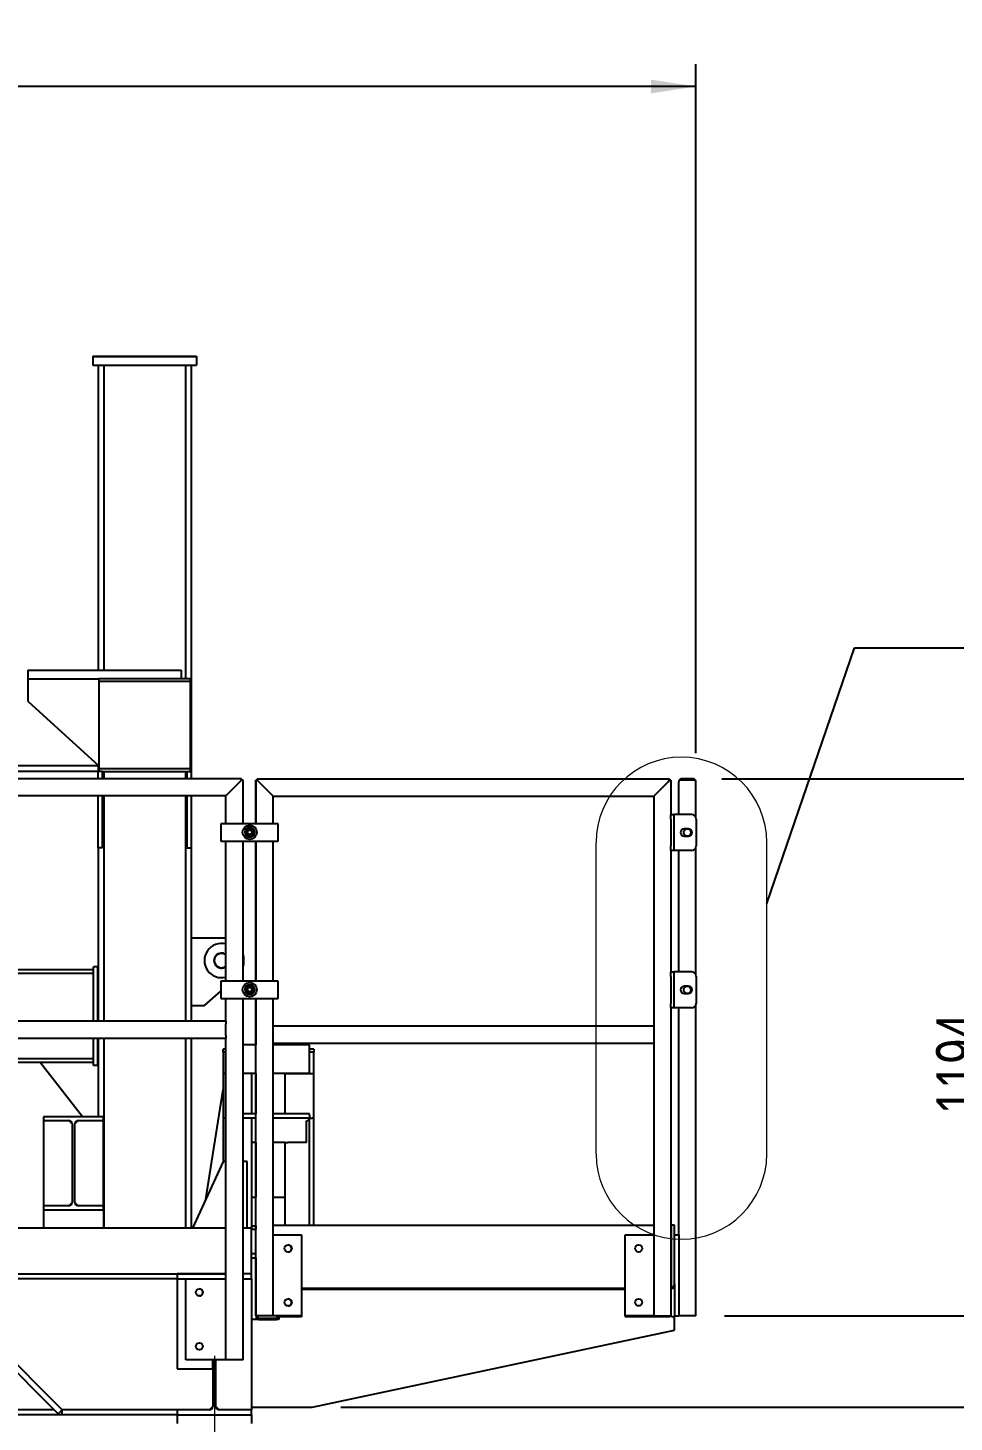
# Model space of a CAD drawing. Header units: millimetres. Extents: x 1293 to 41893, y 1011 to 26911.
# Drawn here: x 27334 to 29393, y 6389 to 9490 of the extents above; entities that cross this region are included whole.
import ezdxf

# ---------------------------------------------------------------- set-up
doc = ezdxf.new("R2010")
doc.units = ezdxf.units.MM
doc.header["$LTSCALE"] = 50
doc.linetypes.add('CENTERX2', pattern=[20.32, 12.7, -2.54, 2.54, -2.54])
for name, color, linetype in [('CAPA_1', 7, 'Continuous'), ('CLIP_BAR', 5, 'Continuous'), ('PASILLOS', 2, 'Continuous')]:
    doc.layers.add(name, color=color, linetype=linetype)
doc.styles.add('SLDTEXTSTYLE0', font='TXT', dxfattribs={"width": 0.75})
doc.dimstyles.new('SLDDIMSTYLE0', dxfattribs={"dimtxt": 100, "dimasz": 100, "dimexe": 0, "dimexo": 0.0625, "dimgap": 25, "dimtad": 2, "dimdec": 0, "dimrnd": 1e-09, "dimzin": 12, "dimdsep": 46, "dimtxsty": 'SLDTEXTSTYLE0', "dimsah": 1, "dimcen": 0.09, "dimadec": 0, "dimazin": 3, "dimtfac": 1, "dimtdec": 0, "dimtofl": 0, "dimtmove": 0, "dimatfit": 3, "dimfxl": 1, "dimfrac": 2, "dimtolj": 1, "dimtzin": 12, "dimarcsym": 0})
doc.dimstyles.new('SLDDIMSTYLE2', dxfattribs={"dimtxt": 0.18, "dimasz": 100, "dimexe": 0, "dimexo": 0.0625, "dimgap": 0, "dimtad": 0, "dimtih": 1, "dimtoh": 1, "dimdec": 0, "dimrnd": 1e-09, "dimzin": 0, "dimdsep": 46, "dimtxsty": 'Standard', "dimblk1": 'NONE', "dimblk2": 'NONE', "dimsah": 1, "dimcen": 0.09, "dimadec": 0, "dimazin": 0, "dimtfac": 100, "dimtdec": 0, "dimtofl": 0, "dimtmove": 0, "dimatfit": 3, "dimldrblk": 'NONE', "dimfxl": 1, "dimfrac": 2, "dimtolj": 1, "dimtzin": 0, "dimarcsym": 0})

# ---------------------------------------------------------------- blocks, each defined once
blk = doc.blocks.new('_D_3')
at = {"layer": 'CAPA_1', "transparency": 16777216}
for p, q in [((28876.2, 7819.5), (29532.1, 7819.5)), ((29482.1, 7819.5), (29482.1, 6625.5)), ((28882.3, 6625.5), (29532.1, 6625.5))]:
    blk.add_line(p, q, dxfattribs=at)
for points in [[(29482.1, 7819.5), (29466.8, 7719.5), (29497.5, 7719.5)], [(29482.1, 6625.5), (29497.5, 6725.5), (29466.8, 6725.5)]]:
    blk.add_solid(points, dxfattribs=at)
at = {"layer": 'CAPA_1', "transparency": 16777216, "insert": (29353.2, 7074.7), "char_height": 100, "attachment_point": 1, "rotation": 90, "style": 'SLDTEXTSTYLE0'}
blk.add_mtext('1194', dxfattribs=at)
blk = doc.blocks.new('_D_4')
at = {"layer": 'CAPA_1', "transparency": 16777216}
for p, q in [((24551.9, 7876.9), (24551.9, 9409.4)), ((28818.8, 7876.9), (28818.8, 9409.4)), ((28818.8, 9359.4), (24551.9, 9359.4))]:
    blk.add_line(p, q, dxfattribs=at)
for points in [[(24551.9, 9359.4), (24651.9, 9344), (24651.9, 9374.8)], [(28818.8, 9359.4), (28718.8, 9374.8), (28718.8, 9344)]]:
    blk.add_solid(points, dxfattribs=at)
at = {"layer": 'CAPA_1', "transparency": 16777216, "insert": (26537.6, 9488.3), "char_height": 100, "attachment_point": 1, "style": 'SLDTEXTSTYLE0'}
blk.add_mtext('4267', dxfattribs=at)
blk = doc.blocks.new('_D_5')
at = {"layer": 'CAPA_1', "transparency": 16777216}
for p, q in [((28029.7, 6422.4), (29532.1, 6422.4)), ((29482.1, 6422.4), (29482.1, 4254)), ((27894.7, 4254), (29532.1, 4254))]:
    blk.add_line(p, q, dxfattribs=at)
for points in [[(29482.1, 6422.4), (29466.8, 6322.4), (29497.5, 6322.4)], [(29482.1, 4254), (29497.5, 4354), (29466.8, 4354)]]:
    blk.add_solid(points, dxfattribs=at)
at = {"layer": 'CAPA_1', "transparency": 16777216, "insert": (29353.2, 5190.4), "char_height": 100, "attachment_point": 1, "rotation": 90, "style": 'SLDTEXTSTYLE0'}
blk.add_mtext('2168', dxfattribs=at)
blk = doc.blocks.new('_None')

msp = doc.modelspace()

# ---------------------------------------------------------------- linework, layer by layer
at = {"color": 7, "linetype": 'Continuous', "lineweight": 25}
for p, q in [((27478.3530188, 8759.3905175), (27478.3530188, 8758.8505175)), ((27478.3530188, 8759.3905175), (27708.3530188, 8759.3905175)), ((27478.3530188, 8758.8505175), (27478.3530188, 8739.8005175)), ((27478.3530188, 8758.8505175), (27708.3530188, 8758.8505175)), ((27708.3530188, 8759.3905175), (27708.3530188, 8758.8505175)), ((27708.3530188, 8758.8505175), (27708.3530188, 8739.8005175)), ((27478.3530188, 8739.8005175), (27708.3530188, 8739.8005175)), ((27490.2290188, 8739.8005175), (27490.2290188, 8061.5461405)), ((27502.8290188, 8739.8005175), (27502.8290188, 8061.5461405)), ((27683.8770188, 8739.8005175), (27683.8770188, 8042.4961405)), ((27696.4770188, 8739.8005175), (27696.4770188, 7836.2481405)), ((27333.8530185, 8061.5461405), (27333.8530185, 8042.4961405)), ((27333.8530185, 8061.5461405), (27674.8530188, 8061.5461405)), ((27674.8530188, 8061.5461405), (27674.8530188, 8042.4961405)), ((27333.8530185, 8042.4961405), (27491.4990188, 8042.4961405)), ((27333.8530185, 8042.4961405), (27333.8530185, 7992.4961405)), ((27491.4990188, 8042.4961405), (27491.4990188, 8036.1961405)), ((27695.2070188, 8042.4961405), (27491.4990188, 8042.4961405)), ((27491.4990188, 8036.1961405), (27491.4990188, 7842.5481405)), ((27695.2070188, 8036.1961405), (27491.4990188, 8036.1961405)), ((27695.2070188, 8036.1961405), (27695.2070188, 8042.4961405)), ((27695.2070188, 7842.5481405), (27695.2070188, 8036.1961405)), ((27333.8530185, 7992.4961405), (27491.4990188, 7848.8481405)), ((27490.2290188, 7848.8525175), (25880.4770188, 7848.8525175)), ((27490.2290188, 7850.0053723), (27490.2290188, 7836.2481405)), ((27490.2290188, 7836.2525175), (25880.4770188, 7836.2525175)), ((27499.7540188, 7836.2481405), (27490.2290188, 7836.2481405)), ((27490.2290188, 7819.8445175), (27490.2290188, 7836.2481405)), ((27491.4990188, 7842.5481405), (27491.4990188, 7836.2481405)), ((27491.4990188, 7842.5481405), (27695.2070188, 7842.5481405)), ((27499.7540188, 7836.2481405), (27686.9520188, 7836.2481405)), ((27499.7540188, 7819.8445175), (27499.7540188, 7836.2481405)), ((27502.8290188, 7836.2481405), (27502.8290188, 7819.8445175)), ((27683.8770188, 7836.2481405), (27683.8770188, 7819.8445175)), ((27686.9520188, 7836.2481405), (27686.9520188, 7819.8445175)), ((27686.9520188, 7836.2481405), (27696.4770188, 7836.2481405)), ((27695.2070188, 7836.2481405), (27695.2070188, 7842.5481405)), ((27696.4770188, 7836.2481405), (27696.4770188, 7819.8445175)), ((27490.2290188, 7666.2481405), (27490.2290188, 7781.7445175)), ((27499.7540188, 7666.2481405), (27499.7540188, 7781.7445175)), ((27502.8290188, 7781.7445175), (27502.8290188, 7280.8445175)), ((27683.8770188, 7781.7445175), (27683.8770188, 7280.8445175)), ((27686.9520188, 7781.7445175), (27686.9520188, 7666.2481405)), ((27696.4770188, 7781.7445175), (27696.4770188, 7666.2481405)), ((27490.2290188, 7666.2481405), (27490.2290188, 7280.8445175)), ((27499.7540188, 7666.2481405), (27490.2290188, 7666.2481405)), ((27686.9520188, 7666.2481405), (27696.4770188, 7666.2481405)), ((27696.4770188, 7666.2481405), (27696.4770188, 7280.8445175)), ((27764.1970188, 7465.7205175), (27696.4770188, 7465.7205175)), ((27747.5220578, 7415.6844571), (27748.3220597, 7415.6844571)), ((27747.522245, 7415.6336589), (27748.3222564, 7415.6336589)), ((27748.9027435, 7419.9750175), (27748.0739032, 7419.9750175)), ((27748.0873933, 7411.4152193), (27748.9169653, 7411.4152193)), ((27479.8280188, 7395.4485175), (25890.8780188, 7395.4485175)), ((27479.8280188, 7387.0665175), (25890.8780188, 7387.0665175)), ((27489.3530188, 7402.0705175), (27479.8280188, 7402.0705175)), ((27479.8280188, 7280.8445175), (27479.8280188, 7402.0705175)), ((27489.3530188, 7280.8445175), (27489.3530188, 7402.0705175)), ((27726.4770188, 7315.7205175), (27762.9485188, 7347.9200867)), ((27696.4770188, 7315.7205175), (27726.4770188, 7315.7205175)), ((27479.8280188, 7182.0705175), (27479.8280188, 7242.7445175)), ((27489.3530188, 7182.0705175), (27489.3530188, 7242.7445175)), ((27490.2290188, 7242.7445175), (27490.2290188, 7068.4505175)), ((27502.8290188, 7242.7445175), (27502.8290188, 6820.5705175)), ((27683.8770188, 7242.7445175), (27683.8770188, 6820.5705175)), ((27696.4770188, 7242.7445175), (27696.4770188, 6820.5705175)), ((27840.8420188, 7227.9705175), (27812.0550188, 7227.9705175)), ((27959.6320188, 7227.9705175), (27878.9420188, 7227.9705175)), ((27959.6320188, 7164.4705175), (27959.6320188, 7227.9705175)), ((27479.8280188, 7197.0745175), (25890.8780188, 7197.0745175)), ((27773.9550188, 7218.4455175), (27767.6570188, 7218.4455175)), ((27767.6570188, 7212.0955175), (27767.6570188, 7218.4455175)), ((27773.9550188, 7212.0955175), (27767.6570188, 7212.0955175)), ((27767.6570188, 7212.0955175), (27767.6570188, 7164.4705175)), ((27969.1570188, 7218.4455175), (27959.6320188, 7218.4455175)), ((27969.1570188, 7212.0955175), (27959.6320188, 7212.0955175)), ((27969.1570188, 7218.4455175), (27969.1570188, 7212.0955175)), ((27969.1570188, 7164.4705175), (27969.1570188, 7212.0955175)), ((27479.8280188, 7188.6925175), (25890.8780188, 7188.6925175)), ((27455.1100917, 7068.4505175), (27361.1667454, 7188.6925175)), ((27489.3530188, 7182.0705175), (27479.8280188, 7182.0705175)), ((27490.2290188, 7188.5260961), (27489.3530188, 7189.6473249)), ((27767.6570188, 7164.4705175), (27767.6570188, 7065.4455175)), ((27770.8320188, 7164.4705175), (27767.6570188, 7164.4705175)), ((27770.8320188, 7164.4705175), (27773.9550188, 7164.4705175)), ((27840.8420188, 7164.4705175), (27812.0550188, 7164.4705175)), ((27831.1570188, 7164.4705175), (27831.1570188, 7074.9705175)), ((27959.6320188, 7164.4705175), (27878.9420188, 7164.4705175)), ((27905.6570188, 7074.9705175), (27905.6570188, 7164.4705175)), ((27905.6570188, 7164.4705175), (27969.1570188, 7164.4705175)), ((27969.1570188, 7065.4455175), (27969.1570188, 7164.4705175)), ((27729.4333589, 6885.4215342), (27767.6570188, 7128.9705175)), ((27840.8420188, 7074.9705175), (27812.0550188, 7074.9705175)), ((27959.6320188, 7074.9705175), (27878.9420188, 7074.9705175)), ((27959.6320188, 7071.7955175), (27959.6320188, 7074.9705175)), ((27959.6320188, 7071.7955175), (27959.6320188, 7065.4455175)), ((27368.6780188, 7068.4505175), (27368.6780188, 7060.0685175)), ((27502.0280188, 7068.4505175), (27368.6780188, 7068.4505175)), ((27368.6780188, 7060.0685175), (27424.8120188, 7060.0685175)), ((27368.6780188, 7060.0685175), (27368.6780188, 6870.0765175)), ((27432.4320188, 7052.4485175), (27424.8120188, 7060.0685175)), ((27432.4320188, 7052.4485175), (27432.4320188, 6877.6965175)), ((27445.8940188, 7060.0685175), (27438.2740188, 7052.4485175)), ((27438.2740188, 6877.6965175), (27438.2740188, 7052.4485175)), ((27445.8940188, 7060.0685175), (27502.0280188, 7060.0685175)), ((27502.0280188, 7060.0685175), (27502.0280188, 7068.4505175)), ((27502.0280188, 6870.0765175), (27502.0280188, 7060.0685175)), ((27767.6570188, 7065.4455175), (27767.6570188, 6968.9705175)), ((27773.9550188, 7065.4455175), (27767.6570188, 7065.4455175)), ((27831.1570188, 7065.4455175), (27812.0550188, 7065.4455175)), ((27831.1570188, 7065.4455175), (27831.1570188, 6820.5705175)), ((27840.8420188, 7065.4455175), (27831.1570188, 7065.4455175)), ((27959.6320188, 7065.4455175), (27878.9420188, 7065.4455175)), ((27953.2820188, 7011.4705175), (27953.2820188, 7059.0955175)), ((27959.6320188, 6826.9445175), (27959.6320188, 7065.4455175)), ((27959.6320188, 7065.4455175), (27965.9820188, 7065.4455175)), ((27969.1570188, 7065.4455175), (27965.9820188, 7065.4455175)), ((27969.1570188, 6826.9445175), (27969.1570188, 7065.4455175)), ((27840.8420188, 7011.4705175), (27831.1570188, 7011.4705175)), ((27905.6570188, 7011.4705175), (27878.9420188, 7011.4705175)), ((27905.6570188, 6826.9445175), (27905.6570188, 7011.4705175)), ((27905.6570188, 7011.4705175), (27912.0070188, 7011.4705175)), ((27953.2820188, 7011.4705175), (27912.0070188, 7011.4705175)), ((27767.6570188, 6968.9705175), (27699.7640188, 6820.5705175)), ((27773.9550188, 6968.9705175), (27767.6570188, 6968.9705175)), ((27821.1570188, 6968.9705175), (27812.0550188, 6968.9705175)), ((27821.1570188, 6820.5705175), (27821.1570188, 6968.9705175)), ((27831.1570188, 6889.4705175), (27840.8420188, 6889.4705175)), ((27878.9420188, 6889.4705175), (27905.6570188, 6889.4705175)), ((27368.6780188, 6870.0765175), (27368.6780188, 6861.6945175)), ((27424.8120188, 6870.0765175), (27368.6780188, 6870.0765175)), ((27368.6780188, 6861.6945175), (27502.0280188, 6861.6945175)), ((27368.6780188, 6861.6945175), (27368.6780188, 6820.5705175)), ((27424.8120188, 6870.0765175), (27432.4320188, 6877.6965175)), ((27438.2740188, 6877.6965175), (27445.8940188, 6870.0765175)), ((27502.0280188, 6870.0765175), (27445.8940188, 6870.0765175)), ((27502.0280188, 6861.6945175), (27502.0280188, 6870.0765175)), ((27502.0280188, 6861.6945175), (27502.0280188, 6820.5705175)), ((27831.1570188, 6825.9705175), (27840.8420188, 6825.9705175)), ((27773.9550188, 6820.5705175), (25596.7550188, 6820.5705175)), ((27831.1570188, 6820.5705175), (27812.0550188, 6820.5705175)), ((27831.1570188, 6718.9705175), (27831.1570188, 6820.5705175)), ((27831.1570188, 6818.4705175), (27840.8420188, 6818.4705175)), ((27831.1570188, 6764.4955175), (27840.8420188, 6764.4955175)), ((27831.1570188, 6754.9705175), (27840.8420188, 6754.9705175)), ((25596.7550188, 6718.9705175), (27773.9550188, 6718.9705175)), ((27665.5490188, 6707.7945175), (25705.1570188, 6707.7945175)), ((27665.5490188, 6718.9705175), (27665.5490188, 6707.7945175)), ((27773.9550188, 6718.9705175), (27665.5490188, 6718.9705175)), ((27665.5490188, 6707.7945175), (27685.0550188, 6707.7945175)), ((27665.5490188, 6707.7945175), (27665.5490188, 6507.7945175)), ((27831.1570188, 6718.9705175), (27812.0550188, 6718.9705175)), ((27812.0550188, 6707.7945175), (27831.1570188, 6707.7945175)), ((27831.1570188, 6707.7945175), (27831.1570188, 6718.9705175)), ((27831.1570188, 6707.7945175), (27831.1570188, 6416.7105175)), ((27246.7914033, 6562.3116207), (27401.3727626, 6407.7302614)), ((27255.7716595, 6571.2918768), (27410.3530188, 6416.7105175)), ((27745.0510188, 6527.7945175), (27745.0510188, 6424.3305175)), ((27745.0510188, 6507.7945175), (27745.0510188, 6527.7945175)), ((27751.6550188, 6424.3305175), (27751.6550188, 6527.7945175)), ((27665.5490188, 6507.7945175), (27745.0510188, 6507.7945175)), ((27737.4310188, 6416.7105175), (27745.0510188, 6424.3305175)), ((27759.2750188, 6416.7105175), (27751.6550188, 6424.3305175)), ((27410.3530188, 6405.5345175), (25960.3530188, 6405.5345175)), ((27392.3925065, 6416.7105175), (25978.313531, 6416.7105175)), ((27401.3727626, 6407.7302614), (27410.3530188, 6416.7105175)), ((27410.3530188, 6405.5345175), (27410.3530188, 6416.7105175)), ((27665.5490188, 6416.7105175), (27410.3530188, 6416.7105175)), ((27665.5490188, 6405.5345175), (27410.3530188, 6405.5345175)), ((27665.5490188, 6416.7105175), (27665.5490188, 6405.5345175)), ((27737.4310188, 6416.7105175), (27665.5490188, 6416.7105175)), ((27665.5490188, 6405.5345175), (27831.1570188, 6405.5345175)), ((27665.5490188, 6405.5345175), (27665.5490188, 6386.4845175)), ((27831.1570188, 6416.7105175), (27759.2750188, 6416.7105175)), ((27831.1570188, 6405.5345175), (27831.1570188, 6416.7105175)), ((27831.1570188, 6405.5345175), (27831.1570188, 6386.4845175))]:
    msp.add_line(p, q, dxfattribs=at)
at = {"color": 7, "linetype": 'Continuous', "lineweight": 18}
for p, q in [((28596.9702243, 6985.6623709), (28596.9702243, 7678.1071937)), ((28976.5858132, 6985.6623709), (28976.5858132, 7678.1071937))]:
    msp.add_line(p, q, dxfattribs=at)
at = {"color": 7, "linetype": 'Continuous', "lineweight": 25, "flags": 128}
msp.add_lwpolyline([(27722.9828214, 6557.4938308), (27722.9885188, 6557.7945175), (27722.8858897, 6559.0668003)], dxfattribs=at)
at = {"color": 7, "linetype": 'Continuous', "lineweight": 18}
for centre, start, end in [((28786.7780188, 7678.1071937), 0, 180), ((28786.7780188, 6985.6623709), 180, 0)]:
    msp.add_arc(centre, 189.8077945, start, end, dxfattribs=at)
at = {"color": 7, "linetype": 'Continuous', "lineweight": 25}
for centre, radius, start, end in [((27764.1970188, 7415.7205175), 38.1, 75.1603070404, 284.8396929596), ((27764.1970188, 7415.7205175), 50, 78.745929504, 90), ((27764.1970188, 7415.7205175), 16.675, 54.1837694901, 305.8162305099), ((27764.1970188, 7415.7205175), 15.875, 52.0715337059, 307.9284662941), ((27764.1970188, 7415.7205175), 50, 343.1684110893, 16.8315889107), ((27424.8120188, 7052.4485175), 7.62, 0, 90), ((27445.8940188, 7052.4485175), 7.62, 90, 180), ((27953.2820188, 7065.4455175), 6.35, 270, 0), ((27424.8120188, 6877.6965175), 7.62, 270, 0), ((27445.8940188, 6877.6965175), 7.62, 180, 270), ((27715.0510188, 6677.7945175), 7.9375, 0, 89.9669031483), ((27715.0510188, 6677.7945175), 7.9375, 270.0378021111, 0), ((27737.4310188, 6424.3305175), 7.62, 270, 0), ((27759.2750188, 6424.3305175), 7.62, 180, 270)]:
    msp.add_arc(centre, radius, start, end, dxfattribs=at)
at = {"layer": 'CAPA_1', "linetype": 'CENTERX2', "lineweight": 18}
msp.add_line((27748.3530188, 6536.4845175), (27748.3530188, 4436.4845175), dxfattribs=at)
at = {"layer": 'CLIP_BAR', "linetype": 'Continuous', "lineweight": 25}
for p, q in [((28763.2320188, 7740.4945175), (28769.5820188, 7740.4945175)), ((28763.2320188, 7730.4945175), (28763.2320188, 7740.0005779)), ((28763.2320188, 7730.4945175), (28763.2320188, 7670.4945175)), ((28769.5820188, 7740.4945175), (28769.5820188, 7730.4945175)), ((28775.9320188, 7740.4945175), (28769.5820188, 7740.4945175)), ((28769.5820188, 7730.4945175), (28769.5820188, 7670.4945175)), ((28809.5820188, 7740.4945175), (28775.9320188, 7740.4945175)), ((28819.5820188, 7730.4945175), (28819.5820188, 7670.4945175)), ((27889.9485188, 7719.5445175), (27762.9485188, 7719.5445175)), ((27762.9485188, 7719.5445175), (27762.9485188, 7681.4445175)), ((27822.0915088, 7705.0770687), (27822.3024686, 7705.229413)), ((27826.9882688, 7691.5092675), (27826.9882688, 7690.7790175)), ((27826.9882688, 7690.7790175), (27826.9882688, 7689.9852675)), ((27827.0632711, 7691.5092675), (27827.0690188, 7690.7793354)), ((27827.0752688, 7689.98561), (27827.0690188, 7690.7793354)), ((27889.9485188, 7681.4445175), (27889.9485188, 7719.5445175)), ((28802.7570188, 7708.4320175), (28792.7570188, 7708.4320175)), ((28792.7570188, 7692.5570175), (28802.7570188, 7692.5570175)), ((27762.9485188, 7681.4445175), (27889.9485188, 7681.4445175)), ((28763.2320188, 7660.9884571), (28763.2320188, 7670.4945175)), ((28769.5820188, 7660.4945175), (28763.2320188, 7660.4945175)), ((28769.5820188, 7670.4945175), (28769.5820188, 7660.4945175)), ((28775.9320188, 7660.4945175), (28769.5820188, 7660.4945175)), ((28809.5820188, 7660.4945175), (28775.9320188, 7660.4945175)), ((28763.2320188, 7390.4945175), (28769.5820188, 7390.4945175)), ((28763.2320188, 7380.4945175), (28763.2320188, 7390.0005779)), ((28763.2320188, 7380.4945175), (28763.2320188, 7320.4945175)), ((28769.5820188, 7390.4945175), (28769.5820188, 7380.4945175)), ((28775.9320188, 7390.4945175), (28769.5820188, 7390.4945175)), ((28769.5820188, 7380.4945175), (28769.5820188, 7320.4945175)), ((28809.5820188, 7390.4945175), (28775.9320188, 7390.4945175)), ((28819.5820188, 7380.4945175), (28819.5820188, 7320.4945175)), ((27889.9485188, 7369.5445175), (27762.9485188, 7369.5445175)), ((27762.9485188, 7369.5445175), (27762.9485188, 7331.4445175)), ((27822.0915088, 7355.0770687), (27822.3024686, 7355.229413)), ((27889.9485188, 7331.4445175), (27889.9485188, 7369.5445175)), ((28802.7570188, 7358.4320175), (28792.7570188, 7358.4320175)), ((27762.9485188, 7331.4445175), (27889.9485188, 7331.4445175)), ((27826.9882688, 7341.5092675), (27826.9882688, 7340.7790175)), ((27826.9882688, 7340.7790175), (27826.9882688, 7339.9852675)), ((27827.0632711, 7341.5092675), (27827.0690188, 7340.7793354)), ((27827.0752688, 7339.98561), (27827.0690188, 7340.7793354)), ((28763.2320188, 7310.9884571), (28763.2320188, 7320.4945175)), ((28769.5820188, 7320.4945175), (28769.5820188, 7310.4945175)), ((28792.7570188, 7342.5570175), (28802.7570188, 7342.5570175)), ((28769.5820188, 7310.4945175), (28763.2320188, 7310.4945175)), ((28775.9320188, 7310.4945175), (28769.5820188, 7310.4945175)), ((28809.5820188, 7310.4945175), (28775.9320188, 7310.4945175))]:
    msp.add_line(p, q, dxfattribs=at)
at = {"layer": 'CLIP_BAR', "linetype": 'Continuous', "lineweight": 25, "flags": 128}
for points in [[(27823.2571087, 7691.4818544), (27825.0498528, 7690.9638804), (27826.9882688, 7690.7790175)], [(27827.0690188, 7690.7793354), (27829.0059191, 7690.9794557), (27830.7837442, 7691.5072261)], [(27833.1936665, 7349.6868481), (27833.2919701, 7350.2688596), (27833.3382688, 7351.0342675)], [(27823.2571087, 7341.4818544), (27825.0498528, 7340.9638804), (27826.9882688, 7340.7790175)], [(27827.0690188, 7340.7793354), (27829.0059191, 7340.9794557), (27830.7837442, 7341.5072261)]]:
    msp.add_lwpolyline(points, dxfattribs=at)
at = {"layer": 'CLIP_BAR', "linetype": 'Continuous', "lineweight": 25}
for centre, radius in [((27826.9882688, 7701.0342675), 15.875), ((27826.9882688, 7701.0342675), 9.454018), ((27826.9882688, 7701.0342675), 4.8846154), ((27826.9882688, 7351.0342675), 15.875), ((27826.9882688, 7351.0342675), 9.454018), ((27826.9882688, 7351.0342675), 4.8846154)]:
    msp.add_circle(centre, radius, dxfattribs=at)
for centre, radius, start, end in [((28809.5820188, 7730.4945175), 10, 0, 90), ((27826.9882688, 7701.0342675), 11.049, 270.4511525322, 270), ((27826.9882688, 7701.0342675), 10.25525, 189.7625695076, 230.7982485159), ((27826.9882688, 7701.0342675), 10.25525, 130.7913537976, 169.9220115481), ((27826.9882688, 7701.0342675), 10.25525, 70.8297520956, 109.2999914694), ((27826.9882688, 7701.0342675), 6.35, 0, 44.8882918229), ((27826.9882688, 7701.0342675), 10.25525, 309.5426454978, 349.7086451468), ((27826.9882688, 7701.0342675), 10.25525, 10.3387467868, 49.1118955886), ((28792.7570188, 7700.4945175), 7.9375, 90, 270), ((28802.7570188, 7700.4945175), 7.9375, 270, 90), ((28809.5820188, 7670.4945175), 10, 270, 0), ((28809.5820188, 7380.4945175), 10, 0, 90), ((27826.9882688, 7351.0342675), 11.049, 270.4511525322, 270), ((27826.9882688, 7351.0342675), 10.25525, 189.7625695076, 230.7982485159), ((27826.9882688, 7351.0342675), 10.25525, 130.7913537976, 169.9220115481), ((27826.9882688, 7351.0342675), 10.25525, 70.8297520956, 109.2999914694), ((27826.9882688, 7351.0342675), 6.35, 0, 44.8882918229), ((27826.9882688, 7351.0342675), 10.25525, 309.5426454978, 349.7086451468), ((27826.9882688, 7351.0342675), 10.25525, 10.3387467868, 49.1118955886), ((28792.7570188, 7350.4945175), 7.9375, 90, 270), ((28802.7570188, 7350.4945175), 7.9375, 270, 90), ((28809.5820188, 7320.4945175), 10, 270, 0)]:
    msp.add_arc(centre, radius, start, end, dxfattribs=at)
for points, knots in [([(27821.4886848, 7710.5592675), (27821.0114226, 7709.7325281), (27820.0465491, 7708.0611222), (27818.6170024, 7705.584784), (27817.2504944, 7703.2176449), (27816.4127692, 7701.7664921), (27815.9900688, 7701.0342675)], [0, 0, 0, 0, 0.2646176718, 0.5349733347, 0.7653562273, 1, 1, 1, 1]), ([(27815.9900688, 7701.0342675), (27816.4673151, 7700.2075556), (27817.4321576, 7698.5362033), (27818.8616882, 7696.059893), (27820.2282107, 7693.6927288), (27821.0659682, 7692.24152), (27821.4886848, 7691.5092675)], [0, 0, 0, 0, 0.2646061211, 0.5349506065, 0.7653448938, 1, 1, 1, 1]), ([(27833.3382688, 7701.0342675), (27833.2432151, 7700.204971), (27833.0524646, 7698.5407659), (27831.5840701, 7696.4276987), (27829.484035, 7695.0150739), (27826.9874159, 7694.518405), (27824.4959047, 7695.0150727), (27822.3805867, 7696.4277032), (27820.9685066, 7698.5407488), (27820.4737816, 7701.0343307), (27820.9682058, 7703.5275325), (27822.3817952, 7705.6417231), (27824.4914069, 7707.0501765), (27827.0043164, 7707.5624679), (27829.421118, 7707.007532), (27831.0191893, 7706.2104025), (27831.4775479, 7705.5234915), (27831.4793108, 7705.5208495)], [0, 0, 0, 0, 0.0712683268, 0.1430189347, 0.2141542943, 0.2856860709, 0.3572178474, 0.428353207, 0.5001038149, 0.5713721417, 0.6426404686, 0.7143910764, 0.785526436, 0.8570582126, 0.9285899891, 0.9997253488, 1, 1, 1, 1]), ([(27831.4871426, 7705.5156328), (27830.9208274, 7705.9542702), (27829.7900257, 7706.8301285), (27827.6690438, 7707.3283308), (27825.5457358, 7707.1379851), (27823.6225873, 7706.2420988), (27822.1291734, 7704.7765087), (27821.2215072, 7702.9110352), (27820.9948324, 7700.8772353), (27821.4569895, 7698.9031371), (27822.5400612, 7697.2225259), (27824.1070263, 7696.0110004), (27825.9655866, 7695.4058085), (27827.8988708, 7695.4541989), (27829.6803451, 7696.1426744), (27831.1129856, 7697.3711173), (27832.0367746, 7698.9908122), (27832.3632087, 7700.8040757), (27832.0586882, 7702.5924112), (27831.2396631, 7704.1224364), (27830.3827269, 7704.8157842), (27829.9875962, 7705.1354848)], [0, 0, 0, 0, 0.0580645492, 0.1159415908, 0.1732796295, 0.2298425281, 0.2860553812, 0.3412989739, 0.3963885175, 0.4503132444, 0.5040904309, 0.5568814864, 0.6093406615, 0.6610025891, 0.7121418062, 0.7626764537, 0.8124944482, 0.8619037172, 0.9103997224, 0.9586855842, 1, 1, 1, 1]), ([(27832.4878527, 7710.5592675), (27831.1601073, 7710.5592675), (27828.9276431, 7710.5592675), (27825.6632456, 7710.5592675), (27823.3271626, 7710.5592675), (27821.948201, 7710.5592675), (27821.4886848, 7710.5592675)], [0, 0, 0, 0, 0.36617943412, 0.61569220336, 0.87193575927, 1, 1, 1, 1]), ([(27821.4886848, 7691.5092675), (27821.9482084, 7691.5092675), (27823.3041689, 7691.5092675), (27825.6389172, 7691.5092675), (27828.9044018, 7691.5092675), (27831.1601106, 7691.5092675), (27832.4878527, 7691.5092675)], [0, 0, 0, 0, 0.1280647744, 0.377893031, 0.6338190398, 1, 1, 1, 1]), ([(27826.1987525, 7706.0534918), (27826.6995795, 7706.1591289), (27827.7702708, 7706.3849648), (27829.4814508, 7706.0807159), (27831.1088831, 7705.2118632), (27832.4317716, 7703.8099903), (27833.126853, 7702.3168519), (27833.2862402, 7701.3499064), (27833.3382688, 7701.0342675)], [0, 0, 0, 0, 0.1541146851, 0.3294736057, 0.5134005988, 0.7040898972, 0.9034064076, 1, 1, 1, 1]), ([(27829.9875962, 7705.1354848), (27829.8532127, 7705.2279184), (27829.4869488, 7705.4798472), (27828.8279459, 7705.7947881), (27827.9995014, 7706.0375856), (27827.1111281, 7706.1481517), (27826.5061369, 7706.0853832), (27826.1987525, 7706.0534918)], [0, 0, 0, 0, 0.1223649608, 0.3335071852, 0.5446494096, 0.7686451522, 1, 1, 1, 1]), ([(27837.9864688, 7701.0342675), (27837.5092224, 7701.8609794), (27836.54438, 7703.5323317), (27835.1148493, 7706.008642), (27833.7483268, 7708.3758062), (27832.9105693, 7709.8270151), (27832.4878527, 7710.5592675)], [0, 0, 0, 0, 0.2646061211, 0.5349506065, 0.7653448938, 1, 1, 1, 1]), ([(27832.4878527, 7691.5092675), (27832.965115, 7692.3360069), (27833.9299884, 7694.0074129), (27835.3595351, 7696.4837511), (27836.7260432, 7698.8508902), (27837.5637683, 7700.3020429), (27837.9864688, 7701.0342675)], [0, 0, 0, 0, 0.2646176718, 0.5349733347, 0.7653562273, 1, 1, 1, 1]), ([(27821.4886848, 7360.5592675), (27821.0114226, 7359.7325281), (27820.0465491, 7358.0611222), (27818.6170024, 7355.584784), (27817.2504944, 7353.2176449), (27816.4127692, 7351.7664921), (27815.9900688, 7351.0342675)], [0, 0, 0, 0, 0.2646176718, 0.5349733347, 0.7653562273, 1, 1, 1, 1]), ([(27815.9900688, 7351.0342675), (27816.4673151, 7350.2075556), (27817.4321576, 7348.5362033), (27818.8616882, 7346.059893), (27820.2282107, 7343.6927288), (27821.0659682, 7342.24152), (27821.4886848, 7341.5092675)], [0, 0, 0, 0, 0.2646061211, 0.5349506065, 0.7653448938, 1, 1, 1, 1]), ([(27833.3382688, 7351.0342675), (27833.2432151, 7350.204971), (27833.0524646, 7348.5407659), (27831.5840701, 7346.4276987), (27829.484035, 7345.0150739), (27826.9874159, 7344.518405), (27824.4959047, 7345.0150727), (27822.3805867, 7346.4277032), (27820.9685066, 7348.5407488), (27820.4737816, 7351.0343307), (27820.9682058, 7353.5275325), (27822.3817952, 7355.6417231), (27824.4914069, 7357.0501765), (27827.0043164, 7357.5624679), (27829.421118, 7357.007532), (27831.0191893, 7356.2104025), (27831.4775479, 7355.5234915), (27831.4793108, 7355.5208495)], [0, 0, 0, 0, 0.0712683268, 0.1430189347, 0.2141542943, 0.2856860709, 0.3572178474, 0.428353207, 0.5001038149, 0.5713721417, 0.6426404686, 0.7143910764, 0.785526436, 0.8570582126, 0.9285899891, 0.9997253488, 1, 1, 1, 1]), ([(27831.4871426, 7355.5156328), (27830.9208274, 7355.9542702), (27829.7900257, 7356.8301285), (27827.6690438, 7357.3283308), (27825.5457358, 7357.1379851), (27823.6225873, 7356.2420988), (27822.1291734, 7354.7765087), (27821.2215072, 7352.9110352), (27820.9948324, 7350.8772353), (27821.4569895, 7348.9031371), (27822.5400612, 7347.2225259), (27824.1070263, 7346.0110004), (27825.9655866, 7345.4058085), (27827.8988708, 7345.4541989), (27829.6803451, 7346.1426744), (27831.1129856, 7347.3711173), (27832.0367746, 7348.9908122), (27832.3632087, 7350.8040757), (27832.0586882, 7352.5924112), (27831.2396631, 7354.1224364), (27830.3827269, 7354.8157842), (27829.9875962, 7355.1354848)], [0, 0, 0, 0, 0.0580645492, 0.1159415908, 0.1732796295, 0.2298425281, 0.2860553812, 0.3412989739, 0.3963885175, 0.4503132444, 0.5040904309, 0.5568814864, 0.6093406615, 0.6610025891, 0.7121418062, 0.7626764537, 0.8124944482, 0.8619037172, 0.9103997224, 0.9586855842, 1, 1, 1, 1]), ([(27832.4878527, 7360.5592675), (27831.1601073, 7360.5592675), (27828.9276431, 7360.5592675), (27825.6632456, 7360.5592675), (27823.3271626, 7360.5592675), (27821.948201, 7360.5592675), (27821.4886848, 7360.5592675)], [0, 0, 0, 0, 0.36617943412, 0.61569220336, 0.87193575927, 1, 1, 1, 1]), ([(27826.1987525, 7356.0534918), (27826.6995795, 7356.1591289), (27827.7702708, 7356.3849648), (27829.4814508, 7356.0807159), (27831.1088831, 7355.2118632), (27832.4317716, 7353.8099903), (27833.126853, 7352.3168519), (27833.2862402, 7351.3499064), (27833.3382688, 7351.0342675)], [0, 0, 0, 0, 0.1541146851, 0.3294736057, 0.5134005988, 0.7040898972, 0.9034064076, 1, 1, 1, 1]), ([(27829.9875962, 7355.1354848), (27829.8532127, 7355.2279184), (27829.4869488, 7355.4798472), (27828.8279459, 7355.7947881), (27827.9995014, 7356.0375856), (27827.1111281, 7356.1481517), (27826.5061369, 7356.0853832), (27826.1987525, 7356.0534918)], [0, 0, 0, 0, 0.1223649608, 0.3335071852, 0.5446494096, 0.7686451522, 1, 1, 1, 1]), ([(27837.9864688, 7351.0342675), (27837.5092224, 7351.8609794), (27836.54438, 7353.5323317), (27835.1148493, 7356.008642), (27833.7483268, 7358.3758062), (27832.9105693, 7359.8270151), (27832.4878527, 7360.5592675)], [0, 0, 0, 0, 0.2646061211, 0.5349506065, 0.7653448938, 1, 1, 1, 1]), ([(27832.4878527, 7341.5092675), (27832.965115, 7342.3360069), (27833.9299884, 7344.0074129), (27835.3595351, 7346.4837511), (27836.7260432, 7348.8508902), (27837.5637683, 7350.3020429), (27837.9864688, 7351.0342675)], [0, 0, 0, 0, 0.2646176718, 0.5349733347, 0.7653562273, 1, 1, 1, 1]), ([(27821.4886848, 7341.5092675), (27821.9482084, 7341.5092675), (27823.3041689, 7341.5092675), (27825.6389172, 7341.5092675), (27828.9044018, 7341.5092675), (27831.1601106, 7341.5092675), (27832.4878527, 7341.5092675)], [0, 0, 0, 0, 0.1280647744, 0.377893031, 0.6338190398, 1, 1, 1, 1])]:
    msp.add_open_spline(points, degree=3, knots=knots, dxfattribs=at)
at = {"layer": 'PASILLOS', "linetype": 'Continuous', "lineweight": 25}
for p, q in [((27809.0550188, 7819.8445175), (25561.6550188, 7819.8445175)), ((27780.0510188, 7787.8405175), (27805.9590188, 7813.7485175)), ((27805.9590188, 7813.7485175), (27809.0550188, 7816.8445175)), ((27809.0550188, 7816.8445175), (27805.9590188, 7813.7485175)), ((27809.0550188, 7816.8445175), (27809.0550188, 7819.8445175)), ((27812.0550188, 7816.8445175), (27809.0550188, 7816.8445175)), ((27812.0550188, 7719.5445175), (27812.0550188, 7816.8445175)), ((27840.3620188, 7816.4965175), (27840.3620188, 7719.5445175)), ((27840.8420188, 7816.4965175), (27840.3620188, 7816.4965175)), ((27840.8420188, 7719.5445175), (27840.8420188, 7816.4965175)), ((27843.8900188, 7816.4965175), (27840.8420188, 7816.4965175)), ((27843.4100188, 7819.5445175), (27843.4100188, 7816.4965175)), ((27843.8900188, 7819.5445175), (27843.4100188, 7819.5445175)), ((27843.8900188, 7819.5445175), (27843.8900188, 7816.4965175)), ((27843.8900188, 7819.5445175), (28760.1840188, 7819.5445175)), ((27843.8900188, 7816.4965175), (27846.9380188, 7813.4485175)), ((27846.9380188, 7813.4485175), (27843.8900188, 7816.4965175)), ((27846.9380188, 7813.4485175), (27872.8460188, 7787.5405175)), ((28731.2280188, 7787.5405175), (28757.1360188, 7813.4485175)), ((28757.1360188, 7813.4485175), (28760.1840188, 7816.4965175)), ((28760.1840188, 7816.4965175), (28757.1360188, 7813.4485175)), ((28760.1840188, 7816.4965175), (28760.1840188, 7819.5445175)), ((28763.2320188, 7816.4965175), (28760.1840188, 7816.4965175)), ((28763.2320188, 7816.4965175), (28763.2320188, 7740.0005779)), ((28780.6820188, 7740.4945175), (28780.6820188, 7813.4485175)), ((28786.7780188, 7816.4965175), (28781.4987279, 7816.4965175)), ((28812.6860188, 7819.5445175), (28786.7780188, 7819.5445175)), ((28812.6860188, 7816.4965175), (28786.7780188, 7816.4965175)), ((28817.9653096, 7816.4965175), (28812.6860188, 7816.4965175)), ((28818.7820188, 7734.4137011), (28818.7820188, 7813.4485175)), ((27773.9550188, 7781.7445175), (27780.0510188, 7787.8405175)), ((27780.0510188, 7787.8405175), (27773.9550188, 7781.7445175)), ((27872.8460188, 7787.5405175), (27878.9420188, 7781.4445175)), ((27878.9420188, 7781.4445175), (27872.8460188, 7787.5405175)), ((28725.1320188, 7781.4445175), (28731.2280188, 7787.5405175)), ((28731.2280188, 7787.5405175), (28725.1320188, 7781.4445175)), ((27773.9550188, 7781.7445175), (25596.7550188, 7781.7445175)), ((27773.9550188, 7719.5445175), (27773.9550188, 7781.7445175)), ((27878.9420188, 7719.5445175), (27878.9420188, 7781.4445175)), ((27878.9420188, 7781.4445175), (28725.1320188, 7781.4445175)), ((28725.1320188, 7781.4445175), (28725.1320188, 7269.5445175)), ((27773.9550188, 7369.5445175), (27773.9550188, 7681.4445175)), ((27812.0550188, 7369.5445175), (27812.0550188, 7681.4445175)), ((27840.3620188, 7681.4445175), (27840.3620188, 7369.5445175)), ((27840.8420188, 7369.5445175), (27840.8420188, 7681.4445175)), ((27878.9420188, 7369.5445175), (27878.9420188, 7681.4445175)), ((28763.2320188, 7660.9884571), (28763.2320188, 7390.0005779)), ((28780.6820188, 7390.4945175), (28780.6820188, 7660.4945175)), ((28818.7820188, 7384.4137011), (28818.7820188, 7666.5753339)), ((27773.9550188, 7280.8445175), (27773.9550188, 7331.4445175)), ((27812.0550188, 6527.7945175), (27812.0550188, 7331.4445175)), ((27840.3620188, 7331.4445175), (27840.3620188, 7227.9705175)), ((27840.8420188, 6625.4945175), (27840.8420188, 7331.4445175)), ((27878.9420188, 7269.5445175), (27878.9420188, 7331.4445175)), ((28763.2320188, 7310.9884571), (28763.2320188, 6625.4945175)), ((28780.6820188, 6805.4945175), (28780.6820188, 7310.4945175)), ((28818.7820188, 6625.4945175), (28818.7820188, 7316.5753339)), ((27773.9550188, 7280.8445175), (25596.7550188, 7280.8445175)), ((27773.9550188, 7280.8445175), (27773.9550188, 7274.7485175)), ((27773.9550188, 7248.8405175), (27773.9550188, 7274.7485175)), ((28725.1320188, 7269.5445175), (27878.9420188, 7269.5445175)), ((27878.9420188, 7263.4485175), (27878.9420188, 7269.5445175)), ((27878.9420188, 7237.5405175), (27878.9420188, 7263.4485175)), ((28725.1320188, 7269.5445175), (28725.1320188, 7263.4485175)), ((28725.1320188, 7263.4485175), (28725.1320188, 7237.5405175)), ((27773.9550188, 7242.7445175), (25596.7550188, 7242.7445175)), ((27773.9550188, 7248.8405175), (27773.9550188, 7242.7445175)), ((27773.9550188, 6527.7945175), (27773.9550188, 7242.7445175)), ((27878.9420188, 7231.4445175), (27878.9420188, 7237.5405175)), ((28725.1320188, 7231.4445175), (27878.9420188, 7231.4445175)), ((27878.9420188, 6625.4945175), (27878.9420188, 7231.4445175)), ((28725.1320188, 7237.5405175), (28725.1320188, 7231.4445175)), ((28725.1320188, 7231.4445175), (28725.1320188, 6625.4945175)), ((27840.3620188, 7164.4705175), (27840.3620188, 7074.9705175)), ((27840.3620188, 7011.4705175), (27840.3620188, 6889.4705175)), ((27840.3620188, 6825.9705175), (27840.3620188, 6818.4705175)), ((27878.9420188, 6826.9445175), (28725.1320188, 6826.9445175)), ((28763.2320188, 6826.9445175), (28764.8070188, 6826.9445175)), ((28764.8070188, 6696.7695175), (28764.8070188, 6826.9445175)), ((28771.1570188, 6826.9445175), (28764.8070188, 6826.9445175)), ((28771.1570188, 6696.7695175), (28771.1570188, 6826.9445175)), ((27878.9420188, 6805.4945175), (27942.4420188, 6805.4945175)), ((27942.4420188, 6805.4945175), (27942.4420188, 6625.4945175)), ((28661.6320188, 6625.4945175), (28661.6320188, 6805.4945175)), ((28661.6320188, 6805.4945175), (28725.1320188, 6805.4945175)), ((28771.1570188, 6805.4945175), (28780.6820188, 6805.4945175)), ((28780.6820188, 6805.4945175), (28780.6820188, 6625.4945175)), ((27840.3620188, 6754.9705175), (27840.3620188, 6625.4945175)), ((27685.0550188, 6527.7945175), (27685.0550188, 6707.7945175)), ((27685.0550188, 6707.7945175), (27773.9550188, 6707.7945175)), ((27942.4420188, 6687.2445175), (28661.6320188, 6687.2445175)), ((28661.6320188, 6684.0695175), (27942.4420188, 6684.0695175)), ((28763.2320188, 6687.2445175), (28771.1570188, 6687.2445175)), ((28764.8070188, 6687.7892614), (28764.8070188, 6696.7695175)), ((28771.1570188, 6696.7695175), (28771.1570188, 6625.4945175)), ((27847.2530188, 6617.3945175), (27831.1570188, 6617.3945175)), ((27840.3620188, 6625.4945175), (27840.8420188, 6625.4945175)), ((27846.9380188, 6625.4945175), (27840.8420188, 6625.4945175)), ((27841.1570188, 6625.4945175), (27841.1570188, 6623.4905175)), ((27844.2050188, 6625.4945175), (27844.2050188, 6623.4905175)), ((27872.8460188, 6625.4945175), (27846.9380188, 6625.4945175)), ((27847.2530188, 6620.4425175), (27885.8610188, 6620.4425175)), ((27847.2530188, 6617.3945175), (27885.8610188, 6617.3945175)), ((27878.9420188, 6625.4945175), (27872.8460188, 6625.4945175)), ((27942.4420188, 6625.4945175), (27878.9420188, 6625.4945175)), ((27891.9570188, 6617.3945175), (27885.8610188, 6617.3945175)), ((27888.9090188, 6623.4905175), (27888.9090188, 6625.4945175)), ((27891.9570188, 6623.4905175), (27891.9570188, 6625.4945175)), ((27891.9570188, 6625.4945175), (27891.9570188, 6623.7445175)), ((27941.9570188, 6623.7445175), (27891.9570188, 6623.7445175)), ((27891.9570188, 6623.4905175), (27891.9570188, 6617.3945175)), ((27941.9570188, 6625.4945175), (27941.9570188, 6623.7445175)), ((28725.1320188, 6625.4945175), (28661.6320188, 6625.4945175)), ((28661.6320188, 6625.4945175), (28661.6320188, 6623.7445175)), ((28761.6320188, 6623.7445175), (28661.6320188, 6623.7445175)), ((28725.1320188, 6625.4945175), (28731.2280188, 6625.4945175)), ((28731.2280188, 6625.4945175), (28757.1360188, 6625.4945175)), ((28757.1360188, 6625.4945175), (28763.2320188, 6625.4945175)), ((28761.6320188, 6625.4945175), (28761.6320188, 6623.7445175)), ((28771.1570188, 6623.7445175), (28767.9820188, 6623.7445175)), ((28771.1570188, 6625.4945175), (28780.6820188, 6625.4945175)), ((28771.1570188, 6625.4945175), (28771.1570188, 6623.7445175)), ((28771.1570188, 6593.5945175), (28771.1570188, 6623.7445175)), ((28786.7780188, 6625.4945175), (28780.6820188, 6625.4945175)), ((28812.6860188, 6625.4945175), (28786.7780188, 6625.4945175)), ((28818.7820188, 6625.4945175), (28812.6860188, 6625.4945175)), ((27966.1570188, 6422.3945175), (28771.1570188, 6593.5945175)), ((27773.9550188, 6527.7945175), (27685.0550188, 6527.7945175)), ((27780.0510188, 6527.7945175), (27773.9550188, 6527.7945175)), ((27805.9590188, 6527.7945175), (27780.0510188, 6527.7945175)), ((27812.0550188, 6527.7945175), (27805.9590188, 6527.7945175)), ((27831.1570188, 6422.3945175), (27966.1570188, 6422.3945175))]:
    msp.add_line(p, q, dxfattribs=at)
for centre in [(28799.7320188, 7700.4945175), (28799.7320188, 7350.4945175), (27912.4420188, 6775.4945175), (28691.6320188, 6775.4945175), (27715.0550188, 6677.7945175), (27912.4420188, 6655.4945175), (28691.6320188, 6655.4945175), (27715.0550188, 6557.7945175)]:
    msp.add_circle(centre, 7.9375, dxfattribs=at)
for centre, radius, start, end in [((28786.7780188, 7813.4485175), 6.096, 150, 180), ((28786.7780188, 7813.4485175), 6.096, 90, 150), ((28812.6860188, 7813.4485175), 6.096, 30, 90), ((28812.6860188, 7813.4485175), 6.096, 0, 30), ((27911.9570188, 6775.4945175), 7.9375, 271.7507258044, 88.2492741651), ((28761.6320188, 6696.7695175), 9.525, 279.6703347378, 289.4712206345), ((28761.6320188, 6696.7695175), 9.525, 289.4712206345, 0), ((27911.9570188, 6655.4945175), 7.9375, 271.7507258264, 88.2492741451), ((27847.2530188, 6623.4905175), 6.096, 180, 270), ((27847.2530188, 6623.4905175), 3.048, 180, 270), ((27885.8610188, 6623.4905175), 3.048, 270, 0), ((27885.8610188, 6623.4905175), 6.096, 270, 0), ((28767.9820188, 6630.0945175), 6.35, 221.5798534801, 270)]:
    msp.add_arc(centre, radius, start, end, dxfattribs=at)

# ---------------------------------------------------------------- dimensions: what is measured, and where the dimension line sits
at = {"layer": 'CAPA_1'}
dim = msp.add_linear_dim(base=(24551.9240188, 9359.3905175), p1=(28818.7820188, 7813.4485175), p2=(24551.9240188, 7813.4485175), dimstyle='SLDDIMSTYLE0', dxfattribs=at)
dim.commit()
dim.dimension.update_dxf_attribs({"geometry": '_D_4', "text_midpoint": (26685.3530188, 9359.3905175), "dimtype": 160})
for base, p1, p2, picture, middle in [((29482.1389687, 6625.4945175), (28812.6860188, 7819.5445175), (28818.7820188, 6625.4945175), '_D_3', (29482.1389687, 7222.5195175)), ((29482.1389687, 4253.9945175), (27966.1570188, 6422.3945175), (27831.1570188, 4253.9945175), '_D_5', (29482.1389687, 5338.1945175))]:
    dim = msp.add_linear_dim(base=base, p1=p1, p2=p2, angle=90, dimstyle='SLDDIMSTYLE0', dxfattribs=at)
    dim.commit()
    dim.dimension.update_dxf_attribs({"geometry": picture, "text_midpoint": middle, "dimtype": 160})

# ---------------------------------------------------------------- leaders
at = {"color": 7, "linetype": 'Continuous', "lineweight": 18, "has_arrowhead": 0}
msp.add_leader([(28976.5858132, 7542.44229), (29171.6227435, 8111.0095553), (29489.1227435, 8111.0095553)], dimstyle='SLDDIMSTYLE2', dxfattribs=at)

doc.saveas('drawing.dxf')
